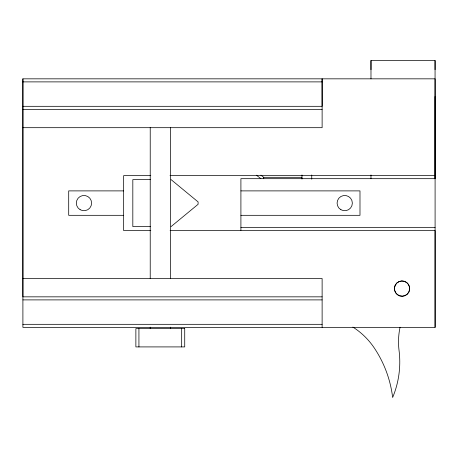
<?xml version="1.0" encoding="UTF-8"?>
<svg xmlns="http://www.w3.org/2000/svg" width="458" height="458" viewBox="0 0 458 458"><rect width="100%" height="100%" fill="white"/><g stroke="black" fill="none" stroke-linecap="round" stroke-linejoin="round"><path stroke-width="0.69" d="M22.9 78.833L22.9 327.373L435.094 327.373L435.094 78.833L22.9 78.833L22.9 296.841L322.123 296.841M370.974 178.677L370.98 174.939M435.077 96.529L435.06 178.683L435.066 60.513L370.98 60.53L370.98 69.69M435.066 60.513L435.066 69.673M435.094 327.373L435.1 230.58L170.09 230.58M171.074 226.584L198.096 204.302L198.096 201.909L171.074 179.622M22.9 81.885L322.083 81.885L322.123 106.313L22.9 106.313M22.9 109.365L322.123 109.365M22.9 127.685L322.123 127.685L322.123 78.833L322.083 81.885M150.802 175.62L123.66 175.62L123.66 230.586L150.802 230.58M170.004 175.626L435.1 175.62M260.9 175.151L263.716 177.315L301.971 177.315M435.094 178.677L240.908 178.677L240.908 230.351M150.533 179.622L132.82 179.622L132.82 226.584L150.533 226.584M123.66 190.889L68.7 190.889L68.7 215.317L123.66 215.317M240.908 190.889L359.988 190.889L359.988 215.317L240.908 215.317M240.908 227.534L435.094 227.534M22.9 278.521L322.123 278.521L322.123 327.373M22.9 299.893L322.123 299.893M22.9 324.321L322.123 324.321M256.394 175.196L260.9 178.654M370.98 60.53L370.98 78.85M311.743 174.967L311.743 179.192M301.971 174.967L301.971 179.032M263.716 177.315L263.716 178.717M181.671 328.598L181.671 346.912M170.376 127.358L170.376 278.641M170.376 327.167L170.376 328.598M150.224 127.358L150.224 278.641M150.224 327.167L150.224 328.598M138.929 328.598L138.929 346.912M400.063 327.241A69.564 69.564 0 0 0 399.055 350.519A91.984 91.984 0 0 1 392.643 397.487A113.447 113.447 0 0 0 374.375 348.114A72.971 72.971 0 0 0 352.878 327.075M184.723 328.598L135.871 328.598L135.871 346.912L184.723 346.912L184.723 328.598M80.15 209.712A7.631 7.631 0 0 0 91.6 203.106A7.631 7.631 0 0 0 80.15 196.493A7.631 7.631 0 0 0 80.15 209.712M397.367 294.626A7.631 7.631 0 0 0 409.612 289.639A7.631 7.631 0 0 0 399.17 281.527A7.631 7.631 0 0 0 397.367 294.626A7.631 7.631 0 0 0 409.612 289.639A7.631 7.631 0 0 0 399.17 281.527A7.631 7.631 0 0 0 397.367 294.626M340.901 209.712A7.631 7.631 0 0 0 352.351 203.106A7.631 7.631 0 0 0 340.901 196.493A7.631 7.631 0 0 0 340.901 209.712"/></g></svg>
